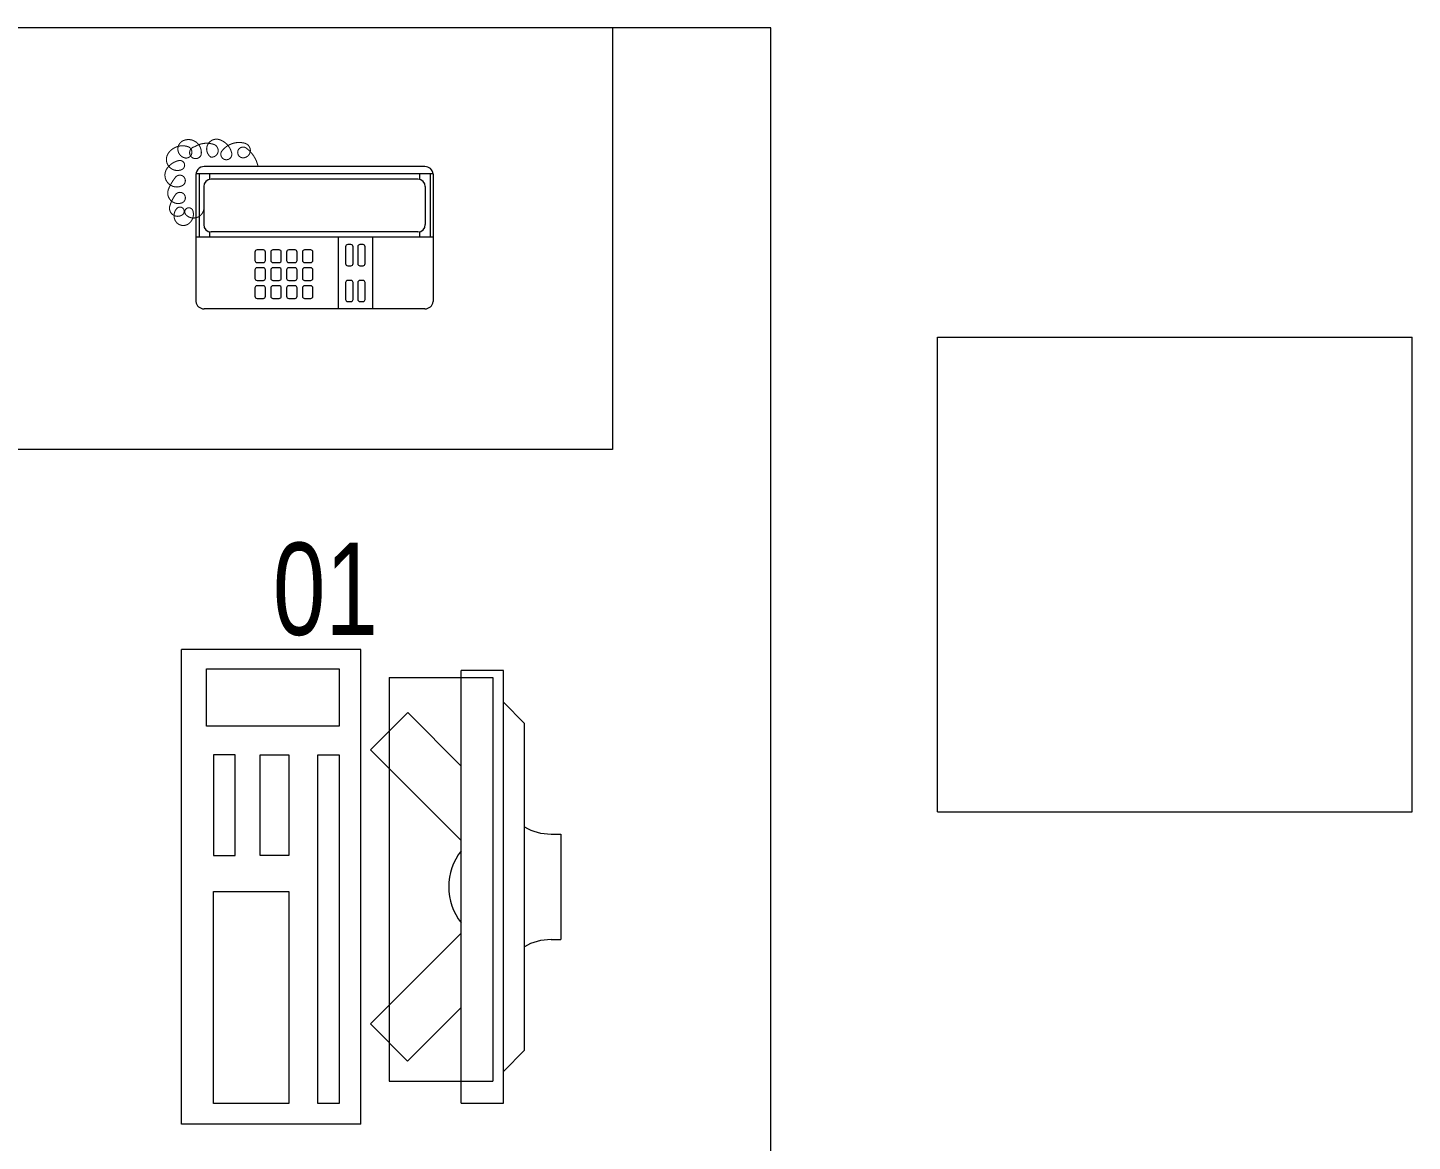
# Model space of a CAD drawing. Extents: x -234346 to 58427, y -132654 to -82394.
# Drawn here: x -139799 to -138486, y -112443 to -111388 of the extents above; entities that cross this region are included whole.
import ezdxf

# ---------------------------------------------------------------- set-up
doc = ezdxf.new("R2010")
doc.units = 0
doc.header["$LTSCALE"] = 8
doc.linetypes.add('HIDDEN', pattern=[9.525, 6.35, -3.175])
doc.layers.get('0').update_dxf_attribs({"color": 9, "lineweight": 5})
doc.layers.add('72_EGR_EQP_TAG', color=9, linetype='Continuous', lineweight=5)
doc.layers.add('LOADING', color=9, linetype='Continuous', lineweight=5)
doc.styles.add('X3G_ENTITY_257CFD', font='swisscl.ttf', dxfattribs={"height": 200})

# ---------------------------------------------------------------- blocks, each defined once
blk = doc.blocks.new('ITCWLS1-P')
at = {"layer": 'LOADING'}
for p, q in [((-0.17, 0.45), (-0.17, 0)), ((-0.17, 0.45), (0, 0.45)), ((0, 0.45), (0, 0)), ((-0.2651, 0.43, 0), (-0.3051, 0.43, 0)), ((-0.3051, 0.43, 0), (-0.3051, 0.02, 0)), ((-0.2651, 0.43, 0), (-0.2651, 0.02, 0)), ((-0.1496, 0.4305), (-0.1291, 0.4305)), ((-0.1291, 0.4305), (-0.1291, 0.4089)), ((-0.197, 0.4094), (-0.295, 0.4094)), ((-0.295, 0.0264), (-0.295, 0.4094)), ((-0.197, 0.0264), (-0.197, 0.4094)), ((-0.3251, 0.38, 0), (-0.3051, 0.4, 0)), ((-0.3251, 0.38, 0), (-0.3251, 0.07, 0)), ((-0.3503, 0.275), (-0.3596, 0.275)), ((-0.3596, 0.175), (-0.3596, 0.275)), ((-0.3503, 0.175), (-0.3596, 0.175)), ((-0.3251, 0.07, 0), (-0.3051, 0.05, 0)), ((-0.197, 0.0264), (-0.295, 0.0264)), ((-0.3051, 0.02, 0), (-0.2651, 0.02, 0)), ((-0.17, 0), (0, 0))]:
    blk.add_line(p, q, dxfattribs=at)
at = {"layer": 'LOADING', "extrusion": (2.48281e-10, 3.18408e-10, -1)}
for p, q in [((-0.2651, 0.3395), (-0.2144, 0.3902)), ((-0.1791, 0.3548), (-0.2144, 0.3902)), ((-0.2651, 0.2688), (-0.1791, 0.3548))]:
    blk.add_line(p, q, dxfattribs=at)
at = {"layer": 'LOADING', "extrusion": (2.48281e-10, -3.18408e-10, -1)}
for p, q in [((-0.2651, 0.1812), (-0.1791, 0.0952)), ((-0.2651, 0.1105), (-0.2144, 0.0598)), ((-0.1791, 0.0952), (-0.2144, 0.0598))]:
    blk.add_line(p, q, dxfattribs=at)
at = {"layer": 'LOADING'}
for points in [[(-0.1291, 0.4089), (-0.1291, 0.1), (-0.1496, 0.1), (-0.1496, 0.4305)], [(-0.1496, 0.1), (-0.1496, 0.1), (-0.1496, 0.1), (-0.1496, 0.1), (-0.1496, 0.1), (-0.1496, 0.1), (-0.1496, 0.1), (-0.1496, 0.1), (-0.1496, 0.1)], [(-0.1496, 0.1), (-0.1496, 0.1), (-0.1496, 0.1), (-0.1496, 0.1), (-0.1496, 0.1), (-0.1496, 0.1), (-0.1496, 0.1), (-0.1496, 0.1), (-0.1496, 0.1), (-0.1496, 0.1), (-0.1496, 0.1), (-0.1496, 0.1), (-0.1496, 0.1), (-0.1496, 0.1), (-0.1496, 0.1), (-0.1496, 0.1), (-0.1496, 0.1), (-0.1496, 0.1)], [(-0.1496, 0.1), (-0.1496, 0.1), (-0.1496, 0.1), (-0.1496, 0.1), (-0.1496, 0.1), (-0.1496, 0.1), (-0.1496, 0.1), (-0.1496, 0.1), (-0.1496, 0.1), (-0.1496, 0.1)], [(-0.1496, 0.1), (-0.1496, 0.1), (-0.1496, 0.1), (-0.1496, 0.1), (-0.1496, 0.1), (-0.1496, 0.1), (-0.1496, 0.1)], [(-0.1496, 0.1), (-0.1496, 0.1), (-0.1496, 0.1), (-0.1496, 0.1), (-0.1496, 0.1), (-0.1496, 0.1), (-0.1496, 0.1), (-0.1496, 0.1), (-0.1496, 0.1), (-0.1496, 0.1)], [(-0.1496, 0.1), (-0.1496, 0.1), (-0.1496, 0.1), (-0.1496, 0.1), (-0.1496, 0.1), (-0.1496, 0.1), (-0.1496, 0.1), (-0.1496, 0.1), (-0.1496, 0.1), (-0.1496, 0.1), (-0.1496, 0.1), (-0.1496, 0.1), (-0.1496, 0.1), (-0.1496, 0.1), (-0.1496, 0.1)], [(-0.1496, 0.1), (-0.1496, 0.1), (-0.1496, 0.1), (-0.1496, 0.1), (-0.1496, 0.1), (-0.1496, 0.1), (-0.1496, 0.1), (-0.1496, 0.1), (-0.1496, 0.1), (-0.1496, 0.1)], [(-0.1496, 0.1), (-0.1496, 0.1), (-0.1496, 0.1), (-0.1496, 0.1), (-0.1496, 0.1), (-0.1496, 0.1), (-0.1496, 0.1), (-0.1496, 0.1), (-0.1496, 0.1), (-0.1496, 0.1)], [(-0.1496, 0.1), (-0.1496, 0.1), (-0.1496, 0.1), (-0.1496, 0.1), (-0.1496, 0.1), (-0.1496, 0.1), (-0.1496, 0.1), (-0.1496, 0.1), (-0.1496, 0.1), (-0.1496, 0.1), (-0.1496, 0.1), (-0.1496, 0.1), (-0.1496, 0.1), (-0.1496, 0.1), (-0.1496, 0.1), (-0.1496, 0.1), (-0.1496, 0.1), (-0.1496, 0.1), (-0.1496, 0.1), (-0.1496, 0.1), (-0.1496, 0.1), (-0.1496, 0.1), (-0.1496, 0.1), (-0.1496, 0.1), (-0.1496, 0.1), (-0.1496, 0.1), (-0.1496, 0.1), (-0.1496, 0.1), (-0.1496, 0.1), (-0.1496, 0.1), (-0.1496, 0.1), (-0.1496, 0.1), (-0.1496, 0.1), (-0.1496, 0.1), (-0.1496, 0.1), (-0.1496, 0.1), (-0.1496, 0.1), (-0.1496, 0.1), (-0.1496, 0.1), (-0.1496, 0.1), (-0.1496, 0.1), (-0.1496, 0.1), (-0.1496, 0.1), (-0.1496, 0.1), (-0.1496, 0.1), (-0.1496, 0.1), (-0.1496, 0.1), (-0.1496, 0.1), (-0.1496, 0.1), (-0.1496, 0.1), (-0.1496, 0.1), (-0.1496, 0.1), (-0.1496, 0.1), (-0.1496, 0.1)], [(-0.1496, 0.1), (-0.1496, 0.1), (-0.1496, 0.1), (-0.1496, 0.1), (-0.1496, 0.1), (-0.1496, 0.1), (-0.1496, 0.1), (-0.1496, 0.1), (-0.1496, 0.1), (-0.1496, 0.1), (-0.1496, 0.1), (-0.1496, 0.1), (-0.1496, 0.1), (-0.1496, 0.1), (-0.1496, 0.1), (-0.1496, 0.1), (-0.1496, 0.1), (-0.1496, 0.1), (-0.1496, 0.1), (-0.1496, 0.1), (-0.1496, 0.1), (-0.1496, 0.1), (-0.1496, 0.1), (-0.1496, 0.1), (-0.1496, 0.1), (-0.1496, 0.1), (-0.1496, 0.1), (-0.1496, 0.1), (-0.1496, 0.1), (-0.1496, 0.1), (-0.1496, 0.1), (-0.1496, 0.1), (-0.1496, 0.1), (-0.1496, 0.1), (-0.1496, 0.1), (-0.1496, 0.1), (-0.1496, 0.1), (-0.1496, 0.1), (-0.1496, 0.1), (-0.1496, 0.1), (-0.1496, 0.1), (-0.1496, 0.1), (-0.1496, 0.1), (-0.1496, 0.1), (-0.1496, 0.1), (-0.1496, 0.1), (-0.1496, 0.1), (-0.1496, 0.1), (-0.1496, 0.1), (-0.1496, 0.1), (-0.1496, 0.1), (-0.1496, 0.1), (-0.1496, 0.1), (-0.1496, 0.1), (-0.1496, 0.1), (-0.1496, 0.1), (-0.1496, 0.1), (-0.1496, 0.1), (-0.1496, 0.1), (-0.1496, 0.1), (-0.1496, 0.1), (-0.1496, 0.1), (-0.1496, 0.1), (-0.1496, 0.1), (-0.1496, 0.1), (-0.1496, 0.1), (-0.1496, 0.1), (-0.1496, 0.1), (-0.1496, 0.1), (-0.1496, 0.1), (-0.1496, 0.1), (-0.1496, 0.1), (-0.1496, 0.1), (-0.1496, 0.1), (-0.1496, 0.1), (-0.1496, 0.1), (-0.1496, 0.1), (-0.1496, 0.1), (-0.1496, 0.1), (-0.1496, 0.1), (-0.1496, 0.1), (-0.1496, 0.1), (-0.1496, 0.1), (-0.1496, 0.1), (-0.1496, 0.1), (-0.1496, 0.1), (-0.1496, 0.1), (-0.1496, 0.1), (-0.1496, 0.1)], [(-0.1496, 0.1), (-0.1496, 0.1), (-0.1496, 0.1), (-0.1496, 0.1), (-0.1496, 0.1), (-0.1496, 0.1), (-0.1496, 0.1), (-0.1496, 0.1), (-0.1496, 0.1), (-0.1496, 0.1), (-0.1496, 0.1), (-0.1496, 0.1)], [(-0.1496, 0.1), (-0.1496, 0.1), (-0.1496, 0.1), (-0.1496, 0.1), (-0.1496, 0.1), (-0.1496, 0.1), (-0.1496, 0.1)], [(-0.1496, 0.1), (-0.1496, 0.1), (-0.1496, 0.1), (-0.1496, 0.1), (-0.1496, 0.1), (-0.1496, 0.1), (-0.1496, 0.1), (-0.1496, 0.1), (-0.1496, 0.1), (-0.1496, 0.1), (-0.1496, 0.1), (-0.1496, 0.1), (-0.1496, 0.1), (-0.1496, 0.1), (-0.1496, 0.1), (-0.1496, 0.1), (-0.1496, 0.1)], [(-0.1496, 0.1), (-0.1496, 0.1), (-0.1496, 0.1), (-0.1496, 0.1), (-0.1496, 0.1), (-0.1496, 0.1), (-0.1496, 0.1), (-0.1496, 0.1), (-0.1496, 0.1), (-0.1496, 0.1), (-0.1496, 0.1), (-0.1496, 0.1), (-0.1496, 0.1), (-0.1496, 0.1), (-0.1496, 0.1), (-0.1496, 0.1), (-0.1496, 0.1), (-0.1496, 0.1), (-0.1496, 0.1), (-0.1496, 0.1), (-0.1496, 0.1), (-0.1496, 0.1), (-0.1496, 0.1), (-0.1496, 0.1), (-0.1496, 0.1), (-0.1496, 0.1), (-0.1496, 0.1), (-0.1496, 0.1), (-0.1496, 0.1), (-0.1496, 0.1), (-0.1496, 0.1), (-0.1496, 0.1), (-0.1496, 0.1), (-0.1496, 0.1), (-0.1496, 0.1), (-0.1496, 0.1), (-0.1496, 0.1), (-0.1496, 0.1), (-0.1496, 0.1), (-0.1496, 0.1), (-0.1496, 0.1), (-0.1496, 0.1), (-0.1496, 0.1), (-0.1496, 0.1), (-0.1496, 0.1), (-0.1496, 0.1), (-0.1496, 0.1), (-0.1496, 0.1), (-0.1496, 0.1), (-0.1496, 0.1), (-0.1496, 0.1), (-0.1496, 0.1), (-0.1496, 0.1), (-0.1496, 0.1), (-0.1496, 0.1), (-0.1496, 0.1), (-0.1496, 0.1), (-0.1496, 0.1), (-0.1496, 0.1), (-0.1496, 0.1), (-0.1496, 0.1), (-0.1496, 0.1), (-0.1496, 0.1), (-0.1496, 0.1), (-0.1496, 0.1), (-0.1496, 0.1), (-0.1496, 0.1), (-0.1496, 0.1), (-0.1496, 0.1), (-0.1496, 0.1), (-0.1496, 0.1), (-0.1496, 0.1), (-0.1496, 0.1), (-0.1496, 0.1), (-0.1496, 0.1), (-0.1496, 0.1), (-0.1496, 0.1), (-0.1496, 0.1), (-0.1496, 0.1), (-0.1496, 0.1), (-0.1496, 0.1), (-0.1496, 0.1), (-0.1496, 0.1), (-0.1496, 0.1), (-0.1496, 0.1), (-0.1496, 0.1), (-0.1496, 0.1), (-0.1496, 0.1), (-0.1496, 0.1), (-0.1496, 0.1), (-0.1496, 0.1), (-0.1496, 0.1), (-0.1496, 0.1), (-0.1496, 0.1), (-0.1496, 0.1), (-0.1496, 0.1), (-0.1496, 0.1), (-0.1496, 0.1), (-0.1496, 0.1), (-0.1496, 0.1), (-0.1496, 0.1), (-0.1496, 0.1), (-0.1496, 0.1), (-0.1496, 0.1), (-0.1496, 0.1), (-0.1496, 0.1), (-0.1496, 0.1), (-0.1496, 0.1), (-0.1496, 0.1), (-0.1496, 0.1), (-0.1496, 0.1)], [(-0.1496, 0.1), (-0.1496, 0.1), (-0.1496, 0.1), (-0.1496, 0.1), (-0.1496, 0.1), (-0.1496, 0.1), (-0.1496, 0.1), (-0.1496, 0.1)]]:
    blk.add_lwpolyline(points, dxfattribs=at)
for points in [[(-0.1019, 0.4305), (-0.0304, 0.4305), (-0.0304, 0.2294), (-0.1019, 0.2294)], [(-0.1019, 0.1954), (-0.0747, 0.1954), (-0.0747, 0.1), (-0.1019, 0.1)], [(-0.0304, 0.1954), (-0.0508, 0.1954), (-0.0508, 0.1), (-0.0304, 0.1)], [(-0.1496, 0.1), (-0.1496, 0.1), (-0.1496, 0.1), (-0.1496, 0.1), (-0.1496, 0.1), (-0.1496, 0.1), (-0.1496, 0.1), (-0.1496, 0.1), (-0.1496, 0.1), (-0.1496, 0.1), (-0.1496, 0.1), (-0.1496, 0.1), (-0.1496, 0.1), (-0.1496, 0.1), (-0.1496, 0.1), (-0.1496, 0.1), (-0.1496, 0.1), (-0.1496, 0.1), (-0.1496, 0.1), (-0.1496, 0.1), (-0.1496, 0.1), (-0.1496, 0.1), (-0.1496, 0.1), (-0.1496, 0.1), (-0.1496, 0.1), (-0.1496, 0.1), (-0.1496, 0.1), (-0.1496, 0.1), (-0.1496, 0.1), (-0.1496, 0.1), (-0.1496, 0.1), (-0.1496, 0.1), (-0.1496, 0.1), (-0.1496, 0.1), (-0.1496, 0.1), (-0.1496, 0.1), (-0.1496, 0.1), (-0.1496, 0.1), (-0.1496, 0.1), (-0.1496, 0.1), (-0.1496, 0.1), (-0.1496, 0.1), (-0.1496, 0.1), (-0.1496, 0.1), (-0.1496, 0.1), (-0.1496, 0.1), (-0.1496, 0.1), (-0.1496, 0.1), (-0.1496, 0.1), (-0.1496, 0.1), (-0.1496, 0.1), (-0.1496, 0.1), (-0.1496, 0.1), (-0.1496, 0.1), (-0.1496, 0.1), (-0.1496, 0.1), (-0.1496, 0.1), (-0.1496, 0.1), (-0.1496, 0.1), (-0.1496, 0.1), (-0.1496, 0.1), (-0.1496, 0.1), (-0.1496, 0.1), (-0.1496, 0.1), (-0.1496, 0.1), (-0.1496, 0.1), (-0.1496, 0.1), (-0.1496, 0.1), (-0.1496, 0.1), (-0.1496, 0.1), (-0.1496, 0.1), (-0.1496, 0.1), (-0.1496, 0.1), (-0.1496, 0.1), (-0.1496, 0.1), (-0.1496, 0.1), (-0.1496, 0.1), (-0.1496, 0.1), (-0.1496, 0.1), (-0.1496, 0.1), (-0.1496, 0.1), (-0.1496, 0.1), (-0.1496, 0.1), (-0.1496, 0.1), (-0.1496, 0.1), (-0.1496, 0.1), (-0.1496, 0.1), (-0.1496, 0.1), (-0.1496, 0.1), (-0.1496, 0.1), (-0.1496, 0.1), (-0.1496, 0.1), (-0.1496, 0.1), (-0.1496, 0.1), (-0.1496, 0.1), (-0.1496, 0.1), (-0.1496, 0.1), (-0.1496, 0.1), (-0.1496, 0.1), (-0.1496, 0.1), (-0.1496, 0.1), (-0.1496, 0.1), (-0.1496, 0.1), (-0.1496, 0.1), (-0.1496, 0.1), (-0.1496, 0.1), (-0.1496, 0.1), (-0.1496, 0.1), (-0.1496, 0.1), (-0.1496, 0.1), (-0.1496, 0.1), (-0.1496, 0.1), (-0.1496, 0.1), (-0.1496, 0.1), (-0.1496, 0.1), (-0.1496, 0.1), (-0.1496, 0.1), (-0.1496, 0.1), (-0.1496, 0.1), (-0.1496, 0.1), (-0.1496, 0.1), (-0.1496, 0.1), (-0.1496, 0.1), (-0.1496, 0.1), (-0.1496, 0.1), (-0.1496, 0.1), (-0.1496, 0.1), (-0.1496, 0.1), (-0.1496, 0.1), (-0.1496, 0.1), (-0.1496, 0.1), (-0.1496, 0.1), (-0.1496, 0.1), (-0.1496, 0.1), (-0.1496, 0.1), (-0.1496, 0.1), (-0.1496, 0.1), (-0.1496, 0.1), (-0.1496, 0.1), (-0.1496, 0.1), (-0.1496, 0.1), (-0.1496, 0.1), (-0.1496, 0.1), (-0.1496, 0.1), (-0.1496, 0.1), (-0.1496, 0.1), (-0.1496, 0.1), (-0.1496, 0.1), (-0.1496, 0.1), (-0.1496, 0.1), (-0.1496, 0.1), (-0.1496, 0.1), (-0.1496, 0.1), (-0.1496, 0.1), (-0.1496, 0.1), (-0.1496, 0.1), (-0.1496, 0.1), (-0.1496, 0.1), (-0.1496, 0.1), (-0.1496, 0.1), (-0.1496, 0.1), (-0.1496, 0.1), (-0.1496, 0.1), (-0.1496, 0.1), (-0.1496, 0.1), (-0.1496, 0.1), (-0.1496, 0.1), (-0.1496, 0.1), (-0.1496, 0.1), (-0.1496, 0.1), (-0.1496, 0.1), (-0.1496, 0.1), (-0.1496, 0.1), (-0.1496, 0.1), (-0.1496, 0.1), (-0.1496, 0.1), (-0.1496, 0.1), (-0.1496, 0.1), (-0.1496, 0.1), (-0.1496, 0.1), (-0.1496, 0.1), (-0.1496, 0.1), (-0.1496, 0.1), (-0.1496, 0.1), (-0.1496, 0.1), (-0.1496, 0.1), (-0.1496, 0.1), (-0.1496, 0.1), (-0.1496, 0.1), (-0.1496, 0.1), (-0.1496, 0.1), (-0.1496, 0.1), (-0.1496, 0.1), (-0.1496, 0.1), (-0.1496, 0.1), (-0.1496, 0.1), (-0.1496, 0.1), (-0.1496, 0.1), (-0.1496, 0.1), (-0.1496, 0.1), (-0.1496, 0.1), (-0.1496, 0.1), (-0.1496, 0.1), (-0.1496, 0.1), (-0.1496, 0.1), (-0.1496, 0.1), (-0.1496, 0.1), (-0.1496, 0.1), (-0.1496, 0.1), (-0.1496, 0.1), (-0.1496, 0.1), (-0.1496, 0.1), (-0.1496, 0.1), (-0.1496, 0.1), (-0.1496, 0.1), (-0.1496, 0.1), (-0.1496, 0.1), (-0.1496, 0.1), (-0.1496, 0.1), (-0.1496, 0.1), (-0.1496, 0.1), (-0.1496, 0.1), (-0.1496, 0.1), (-0.1496, 0.1), (-0.1496, 0.1), (-0.1496, 0.1), (-0.1496, 0.1), (-0.1496, 0.1), (-0.1496, 0.1), (-0.1496, 0.1), (-0.1496, 0.1), (-0.1496, 0.1), (-0.1496, 0.1), (-0.1496, 0.1), (-0.1496, 0.1), (-0.1496, 0.1), (-0.1496, 0.1), (-0.1496, 0.1), (-0.1496, 0.1), (-0.1496, 0.1), (-0.1496, 0.1), (-0.1496, 0.1), (-0.1496, 0.1), (-0.1496, 0.1), (-0.1496, 0.1), (-0.1496, 0.1), (-0.1496, 0.1), (-0.1496, 0.1), (-0.1496, 0.1), (-0.1496, 0.1), (-0.1496, 0.1), (-0.1496, 0.1), (-0.1496, 0.1), (-0.1496, 0.1), (-0.1496, 0.1), (-0.1496, 0.1), (-0.1496, 0.1), (-0.1496, 0.1), (-0.1496, 0.1), (-0.1496, 0.1), (-0.1496, 0.1), (-0.1496, 0.1), (-0.1496, 0.1), (-0.1496, 0.1), (-0.1496, 0.1), (-0.1496, 0.1), (-0.1496, 0.1), (-0.1496, 0.1), (-0.1496, 0.1), (-0.1496, 0.1), (-0.1496, 0.1), (-0.1496, 0.1), (-0.1496, 0.1), (-0.1496, 0.1), (-0.1496, 0.1), (-0.1496, 0.1), (-0.1496, 0.1)], [(-0.1496, 0.1), (-0.1496, 0.1), (-0.1496, 0.1), (-0.1496, 0.1), (-0.1496, 0.1), (-0.1496, 0.1), (-0.1496, 0.1), (-0.1496, 0.1), (-0.1496, 0.1), (-0.1496, 0.1), (-0.1496, 0.1), (-0.1496, 0.1), (-0.1496, 0.1), (-0.1496, 0.1), (-0.1496, 0.1), (-0.1496, 0.1), (-0.1496, 0.1), (-0.1496, 0.1), (-0.1496, 0.1), (-0.1496, 0.1), (-0.1496, 0.1), (-0.1496, 0.1), (-0.1496, 0.1), (-0.1496, 0.1), (-0.1496, 0.1), (-0.1496, 0.1), (-0.1496, 0.1), (-0.1496, 0.1), (-0.1496, 0.1), (-0.1496, 0.1), (-0.1496, 0.1), (-0.1496, 0.1), (-0.1496, 0.1), (-0.1496, 0.1), (-0.1496, 0.1), (-0.1496, 0.1), (-0.1496, 0.1), (-0.1496, 0.1), (-0.1496, 0.1), (-0.1496, 0.1), (-0.1496, 0.1), (-0.1496, 0.1), (-0.1496, 0.1), (-0.1496, 0.1), (-0.1496, 0.1), (-0.1496, 0.1), (-0.1496, 0.1), (-0.1496, 0.1), (-0.1496, 0.1), (-0.1496, 0.1), (-0.1496, 0.1), (-0.1496, 0.1), (-0.1496, 0.1), (-0.1496, 0.1), (-0.1496, 0.1), (-0.1496, 0.1), (-0.1496, 0.1), (-0.1496, 0.1), (-0.1496, 0.1), (-0.1496, 0.1), (-0.1496, 0.1), (-0.1496, 0.1), (-0.1496, 0.1), (-0.1496, 0.1), (-0.1496, 0.1), (-0.1496, 0.1), (-0.1496, 0.1), (-0.1496, 0.1), (-0.1496, 0.1), (-0.1496, 0.1), (-0.1496, 0.1), (-0.1496, 0.1), (-0.1496, 0.1), (-0.1496, 0.1), (-0.1496, 0.1), (-0.1496, 0.1), (-0.1496, 0.1), (-0.1496, 0.1), (-0.1496, 0.1), (-0.1496, 0.1), (-0.1496, 0.1), (-0.1496, 0.1), (-0.1496, 0.1), (-0.1496, 0.1), (-0.1496, 0.1), (-0.1496, 0.1), (-0.1496, 0.1), (-0.1496, 0.1), (-0.1496, 0.1), (-0.1496, 0.1), (-0.1496, 0.1), (-0.1496, 0.1), (-0.1496, 0.1), (-0.1496, 0.1), (-0.1496, 0.1), (-0.1496, 0.1), (-0.1496, 0.1), (-0.1496, 0.1), (-0.1496, 0.1), (-0.1496, 0.1), (-0.1496, 0.1), (-0.1496, 0.1), (-0.1496, 0.1), (-0.1496, 0.1), (-0.1496, 0.1), (-0.1496, 0.1), (-0.1496, 0.1), (-0.1496, 0.1), (-0.1496, 0.1), (-0.1496, 0.1), (-0.1496, 0.1), (-0.1496, 0.1), (-0.1496, 0.1), (-0.1496, 0.1), (-0.1496, 0.1), (-0.1496, 0.1), (-0.1496, 0.1), (-0.1496, 0.1), (-0.1496, 0.1), (-0.1496, 0.1), (-0.1496, 0.1), (-0.1496, 0.1), (-0.1496, 0.1), (-0.1496, 0.1), (-0.1496, 0.1), (-0.1496, 0.1), (-0.1496, 0.1), (-0.1496, 0.1), (-0.1496, 0.1), (-0.1496, 0.1), (-0.1496, 0.1), (-0.1496, 0.1), (-0.1496, 0.1), (-0.1496, 0.1), (-0.1496, 0.1), (-0.1496, 0.1), (-0.1496, 0.1), (-0.1496, 0.1), (-0.1496, 0.1), (-0.1496, 0.1), (-0.1496, 0.1), (-0.1496, 0.1), (-0.1496, 0.1), (-0.1496, 0.1), (-0.1496, 0.1), (-0.1496, 0.1), (-0.1496, 0.1), (-0.1496, 0.1), (-0.1496, 0.1), (-0.1496, 0.1), (-0.1496, 0.1), (-0.1496, 0.1), (-0.1496, 0.1), (-0.1496, 0.1), (-0.1496, 0.1), (-0.1496, 0.1), (-0.1496, 0.1), (-0.1496, 0.1), (-0.1496, 0.1), (-0.1496, 0.1), (-0.1496, 0.1), (-0.1496, 0.1), (-0.1496, 0.1), (-0.1496, 0.1), (-0.1496, 0.1), (-0.1496, 0.1), (-0.1496, 0.1), (-0.1496, 0.1), (-0.1496, 0.1), (-0.1496, 0.1), (-0.1496, 0.1), (-0.1496, 0.1), (-0.1496, 0.1), (-0.1496, 0.1), (-0.1496, 0.1), (-0.1496, 0.1), (-0.1496, 0.1), (-0.1496, 0.1), (-0.1496, 0.1), (-0.1496, 0.1), (-0.1496, 0.1), (-0.1496, 0.1), (-0.1496, 0.1), (-0.1496, 0.1), (-0.1496, 0.1), (-0.1496, 0.1), (-0.1496, 0.1), (-0.1496, 0.1), (-0.1496, 0.1), (-0.1496, 0.1), (-0.1496, 0.1), (-0.1496, 0.1), (-0.1496, 0.1), (-0.1496, 0.1), (-0.1496, 0.1), (-0.1496, 0.1), (-0.1496, 0.1), (-0.1496, 0.1), (-0.1496, 0.1), (-0.1496, 0.1), (-0.1496, 0.1), (-0.1496, 0.1), (-0.1496, 0.1), (-0.1496, 0.1), (-0.1496, 0.1), (-0.1496, 0.1), (-0.1496, 0.1), (-0.1496, 0.1), (-0.1496, 0.1), (-0.1496, 0.1), (-0.1496, 0.1), (-0.1496, 0.1), (-0.1496, 0.1), (-0.1496, 0.1)], [(-0.1496, 0.1), (-0.1496, 0.1), (-0.1496, 0.1), (-0.1496, 0.1), (-0.1496, 0.1), (-0.1496, 0.1), (-0.1496, 0.1), (-0.1496, 0.1), (-0.1496, 0.1), (-0.1496, 0.1), (-0.1496, 0.1), (-0.1496, 0.1), (-0.1496, 0.1), (-0.1496, 0.1), (-0.1496, 0.1), (-0.1496, 0.1), (-0.1496, 0.1), (-0.1496, 0.1), (-0.1496, 0.1), (-0.1496, 0.1), (-0.1496, 0.1), (-0.1496, 0.1), (-0.1496, 0.1), (-0.1496, 0.1), (-0.1496, 0.1), (-0.1496, 0.1), (-0.1496, 0.1), (-0.1496, 0.1), (-0.1496, 0.1), (-0.1496, 0.1), (-0.1496, 0.1), (-0.1496, 0.1), (-0.1496, 0.1), (-0.1496, 0.1), (-0.1496, 0.1), (-0.1496, 0.1), (-0.1496, 0.1), (-0.1496, 0.1), (-0.1496, 0.1), (-0.1496, 0.1), (-0.1496, 0.1), (-0.1496, 0.1), (-0.1496, 0.1), (-0.1496, 0.1), (-0.1496, 0.1), (-0.1496, 0.1), (-0.1496, 0.1), (-0.1496, 0.1), (-0.1496, 0.1), (-0.1496, 0.1), (-0.1496, 0.1), (-0.1496, 0.1), (-0.1496, 0.1), (-0.1496, 0.1), (-0.1496, 0.1), (-0.1496, 0.1), (-0.1496, 0.1), (-0.1496, 0.1), (-0.1496, 0.1), (-0.1496, 0.1), (-0.1496, 0.1), (-0.1496, 0.1), (-0.1496, 0.1), (-0.1496, 0.1), (-0.1496, 0.1), (-0.1496, 0.1), (-0.1496, 0.1), (-0.1496, 0.1), (-0.1496, 0.1), (-0.1496, 0.1), (-0.1496, 0.1), (-0.1496, 0.1), (-0.1496, 0.1), (-0.1496, 0.1), (-0.1496, 0.1), (-0.1496, 0.1), (-0.1496, 0.1), (-0.1496, 0.1), (-0.1496, 0.1), (-0.1496, 0.1), (-0.1496, 0.1), (-0.1496, 0.1), (-0.1496, 0.1), (-0.1496, 0.1), (-0.1496, 0.1), (-0.1496, 0.1), (-0.1496, 0.1), (-0.1496, 0.1), (-0.1496, 0.1), (-0.1496, 0.1), (-0.1496, 0.1), (-0.1496, 0.1), (-0.1496, 0.1), (-0.1496, 0.1), (-0.1496, 0.1), (-0.1496, 0.1), (-0.1496, 0.1), (-0.1496, 0.1), (-0.1496, 0.1), (-0.1496, 0.1), (-0.1496, 0.1), (-0.1496, 0.1), (-0.1496, 0.1), (-0.1496, 0.1), (-0.1496, 0.1), (-0.1496, 0.1), (-0.1496, 0.1), (-0.1496, 0.1), (-0.1496, 0.1), (-0.1496, 0.1), (-0.1496, 0.1), (-0.1496, 0.1), (-0.1496, 0.1), (-0.1496, 0.1), (-0.1496, 0.1), (-0.1496, 0.1), (-0.1496, 0.1), (-0.1496, 0.1), (-0.1496, 0.1), (-0.1496, 0.1), (-0.1496, 0.1), (-0.1496, 0.1), (-0.1496, 0.1), (-0.1496, 0.1), (-0.1496, 0.1), (-0.1496, 0.1), (-0.1496, 0.1), (-0.1496, 0.1), (-0.1496, 0.1), (-0.1496, 0.1), (-0.1496, 0.1), (-0.1496, 0.1), (-0.1496, 0.1), (-0.1496, 0.1), (-0.1496, 0.1), (-0.1496, 0.1), (-0.1496, 0.1), (-0.1496, 0.1), (-0.1496, 0.1), (-0.1496, 0.1), (-0.1496, 0.1), (-0.1496, 0.1), (-0.1496, 0.1), (-0.1496, 0.1), (-0.1496, 0.1), (-0.1496, 0.1), (-0.1496, 0.1), (-0.1496, 0.1), (-0.1496, 0.1), (-0.1496, 0.1), (-0.1496, 0.1), (-0.1496, 0.1), (-0.1496, 0.1), (-0.1496, 0.1), (-0.1496, 0.1), (-0.1496, 0.1), (-0.1496, 0.1), (-0.1496, 0.1), (-0.1496, 0.1), (-0.1496, 0.1), (-0.1496, 0.1), (-0.1496, 0.1), (-0.1496, 0.1), (-0.1496, 0.1), (-0.1496, 0.1), (-0.1496, 0.1), (-0.1496, 0.1), (-0.1496, 0.1), (-0.1496, 0.1), (-0.1496, 0.1), (-0.1496, 0.1), (-0.1496, 0.1), (-0.1496, 0.1), (-0.1496, 0.1), (-0.1496, 0.1), (-0.1496, 0.1), (-0.1496, 0.1), (-0.1496, 0.1), (-0.1496, 0.1), (-0.1496, 0.1), (-0.1496, 0.1), (-0.1496, 0.1), (-0.1496, 0.1), (-0.1496, 0.1), (-0.1496, 0.1), (-0.1496, 0.1), (-0.1496, 0.1), (-0.1496, 0.1), (-0.1496, 0.1), (-0.1496, 0.1), (-0.1496, 0.1), (-0.1496, 0.1), (-0.1496, 0.1), (-0.1496, 0.1), (-0.1496, 0.1), (-0.1496, 0.1), (-0.1496, 0.1), (-0.1496, 0.1), (-0.1496, 0.1), (-0.1496, 0.1), (-0.1496, 0.1), (-0.1496, 0.1), (-0.1496, 0.1), (-0.1496, 0.1), (-0.1496, 0.1), (-0.1496, 0.1), (-0.1496, 0.1), (-0.1496, 0.1), (-0.1496, 0.1), (-0.1496, 0.1), (-0.1496, 0.1), (-0.1496, 0.1), (-0.1496, 0.1), (-0.1496, 0.1), (-0.1496, 0.1), (-0.1496, 0.1), (-0.1496, 0.1), (-0.1496, 0.1), (-0.1496, 0.1)], [(-0.1496, 0.0727), (-0.0236, 0.0727), (-0.0236, 0.0182), (-0.1496, 0.0182)]]:
    blk.add_lwpolyline(points, close=True, dxfattribs=at)
for centre, radius, start, end in [((-0.3503, 0.325), 0.05, 270, 300.3093), ((-0.3089, 0.225), 0.0556, 321.9431, 38.0569), ((-0.3503, 0.125), 0.05, 59.6907, 90)]:
    blk.add_arc(centre, radius, start, end, dxfattribs=at)
blk = doc.blocks.new('DM20079-P')
for p, q in [((-0.0616, 0.225), (0.0594, 0.225)), ((-0.0616, 0.225), (-0.0616, 0)), ((-0.0016, 0.225), (-0.0016, 0)), ((-0.0686, 0.217), (-0.0686, 0.008)), ((-0.0616, 0.222), (-0.0016, 0.222)), ((-0.0616, 0.212), (-0.0565, 0.212)), ((-0.0566, 0.2105), (-0.0566, 0.0145)), ((-0.0496, 0.2175), (-0.0136, 0.2175)), ((-0.0068, 0.212), (-0.0016, 0.212)), ((-0.0066, 0.2105), (-0.0066, 0.0145)), ((0.0664, 0.217), (0.0664, 0.008)), ((-0.0016, 0.1675), (0.0664, 0.1675)), ((-0.0016, 0.135), (0.0664, 0.135)), ((-0.0616, 0.013), (-0.0565, 0.013)), ((-0.0616, 0.003), (-0.0016, 0.003)), ((-0.0594, 0), (0.0594, 0)), ((-0.0496, 0.0075), (-0.0136, 0.0075)), ((-0.0068, 0.013), (-0.0016, 0.013))]:
    blk.add_line(p, q)
for points in [[(0.0074, 0.1605, 0.414214), (0.0054, 0.1585), (0.0054, 0.1555, 0.414214), (0.0074, 0.1535), (0.0234, 0.1535, 0.414214), (0.0254, 0.1555), (0.0254, 0.1585, 0.414214), (0.0234, 0.1605)], [(0.0574, 0.1535, 0.414214), (0.0594, 0.1555), (0.0594, 0.1585, 0.414214), (0.0574, 0.1605), (0.0414, 0.1605, 0.414214), (0.0394, 0.1585), (0.0394, 0.1555, 0.414214), (0.0414, 0.1535)], [(0.0234, 0.142, 0.414214), (0.0254, 0.144), (0.0254, 0.147, 0.414214), (0.0234, 0.149), (0.0074, 0.149, 0.414214), (0.0054, 0.147), (0.0054, 0.144, 0.414214), (0.0074, 0.142)], [(0.0574, 0.142, 0.414214), (0.0594, 0.144), (0.0594, 0.147, 0.414214), (0.0574, 0.149), (0.0414, 0.149, 0.414214), (0.0394, 0.147), (0.0394, 0.144, 0.414214), (0.0414, 0.142)], [(0.0104, 0.103, 0.414214), (0.0124, 0.101), (0.0204, 0.101, 0.414214), (0.0224, 0.103), (0.0224, 0.109, 0.414214), (0.0204, 0.111), (0.0124, 0.111, 0.414214), (0.0104, 0.109)], [(0.0274, 0.103, 0.414214), (0.0294, 0.101), (0.0374, 0.101, 0.414214), (0.0394, 0.103), (0.0394, 0.109, 0.414214), (0.0374, 0.111), (0.0294, 0.111, 0.414214), (0.0274, 0.109)], [(0.0444, 0.103, 0.414214), (0.0464, 0.101), (0.0544, 0.101, 0.414214), (0.0564, 0.103), (0.0564, 0.109, 0.414214), (0.0544, 0.111), (0.0464, 0.111, 0.414214), (0.0444, 0.109)], [(0.0104, 0.088, 0.414214), (0.0124, 0.086), (0.0204, 0.086, 0.414214), (0.0224, 0.088), (0.0224, 0.094, 0.414214), (0.0204, 0.096), (0.0124, 0.096, 0.414214), (0.0104, 0.094)], [(0.0274, 0.088, 0.414214), (0.0294, 0.086), (0.0374, 0.086, 0.414214), (0.0394, 0.088), (0.0394, 0.094, 0.414214), (0.0374, 0.096), (0.0294, 0.096, 0.414214), (0.0274, 0.094)], [(0.0444, 0.088, 0.414214), (0.0464, 0.086), (0.0544, 0.086, 0.414214), (0.0564, 0.088), (0.0564, 0.094, 0.414214), (0.0544, 0.096), (0.0464, 0.096, 0.414214), (0.0444, 0.094)], [(0.0104, 0.073, 0.414214), (0.0124, 0.071), (0.0204, 0.071, 0.414214), (0.0224, 0.073), (0.0224, 0.079, 0.414214), (0.0204, 0.081), (0.0124, 0.081, 0.414214), (0.0104, 0.079)], [(0.0274, 0.073, 0.414214), (0.0294, 0.071), (0.0374, 0.071, 0.414214), (0.0394, 0.073), (0.0394, 0.079, 0.414214), (0.0374, 0.081), (0.0294, 0.081, 0.414214), (0.0274, 0.079)], [(0.0444, 0.073, 0.414214), (0.0464, 0.071), (0.0544, 0.071, 0.414214), (0.0564, 0.073), (0.0564, 0.079, 0.414214), (0.0544, 0.081), (0.0464, 0.081, 0.414214), (0.0444, 0.079)], [(0.0104, 0.058, 0.414214), (0.0124, 0.056), (0.0204, 0.056, 0.414214), (0.0224, 0.058), (0.0224, 0.064, 0.414214), (0.0204, 0.066), (0.0124, 0.066, 0.414214), (0.0104, 0.064)], [(0.0274, 0.058, 0.414214), (0.0294, 0.056), (0.0374, 0.056, 0.414214), (0.0394, 0.058), (0.0394, 0.064, 0.414214), (0.0374, 0.066), (0.0294, 0.066, 0.414214), (0.0274, 0.064)], [(0.0444, 0.058, 0.414214), (0.0464, 0.056), (0.0544, 0.056, 0.414214), (0.0564, 0.058), (0.0564, 0.064, 0.414214), (0.0544, 0.066), (0.0464, 0.066, 0.414214), (0.0444, 0.064)]]:
    blk.add_lwpolyline(points, format="xyb", close=True)
at = {"const_width": 0.001}
blk.add_lwpolyline([(-0.0686, 0.059, 0.184574), (-0.0861, 0.0478, 1.44364), (-0.0769, 0.0452, 0.837915), (-0.0907, 0.0465, 0.30536), (-0.0835, 0.0248, 1.584726), (-0.0815, 0.034, 0.253153), (-0.094, 0.0228, 0.874198), (-0.0776, 0.0142, 0.915253), (-0.0897, 0.0168, 0.223821), (-0.0874, -0.0011, 1.703343), (-0.0796, 0.005, 0.588962), (-0.0934, -0.0114, 0.717795), (-0.0769, -0.0108, 0.983104), (-0.0875, -0.0075, 0.326362), (-0.0815, -0.0259, 0.758716), (-0.0657, -0.0134, 0.906186), (-0.0743, -0.016, 0.189488), (-0.067, -0.0272, 0.7948), (-0.0506, -0.0127, 1.223996), (-0.0585, -0.0193, 0.072149), (-0.0473, -0.0259, 0.645886), (-0.0341, -0.0134, 1.366917), (-0.042, -0.0193, 0.078415), (-0.0315, -0.0246, 0.723006), (-0.0229, -0.0127, 1.105484), (-0.0289, -0.018, 0.327892), (-0.017, -0.0193, 0.446638), (-0.0144, -0.0068, 0.327263), (-0.0269, -0.0029, 1.240441), (-0.0229, -0.0094, 0.611307), (-0.0278, 0.0075)], format="xyb", dxfattribs=at)
for centre, radius, start, end in [((-0.0605, 0.217), 0.00813, 97.9633, 179.6649), ((0.0582, 0.217), 0.00813, 0.3351, 82.0367), ((-0.0496, 0.2105), 0.007, 90, 180), ((-0.0136, 0.2105), 0.007, 0, 90), ((-0.0496, 0.0145), 0.007, 180, 270), ((-0.0136, 0.0145), 0.007, 270, 0), ((-0.0605, 0.008), 0.00813, 180.3351, 277.9633), ((0.0582, 0.008), 0.00813, 277.9633, 359.6649)]:
    blk.add_arc(centre, radius, start, end)
blk = doc.blocks.new('GF21043-P')
for p, q in [((0.8, 0.75), (-0.8, 0.75)), ((-0.8, 0.75), (-0.8, 0))]:
    blk.add_line(p, q)
at = {"linetype": 'HIDDEN'}
for p, q in [((-0.8, 0.6), (-0.4, 0.6)), ((-0.4, 0.6), (-0.4, 0))]:
    blk.add_line(p, q, dxfattribs=at)
blk = doc.blocks.new('GF21058A-P')
for p, q in [((-0.225, 0.45), (0.225, 0.45)), ((-0.225, 0), (-0.225, 0.45)), ((0.225, 0), (0.225, 0.45)), ((-0.225, 0), (0.225, 0))]:
    blk.add_line(p, q)
blk = doc.blocks.new('GF1')
at = {"layer": 'LOADING', "color": 9, "extrusion": (1.19929e-18, -8.17187e-07, 1), "xscale": 1000.000000000002, "yscale": 1000.000000000002, "zscale": 1000.000000000002, "rotation": 270}
blk.add_blockref('GF21043-P', (-139844.4, -112187.6, 0.1), dxfattribs=at)
at = {"layer": 'LOADING', "color": 9, "extrusion": (9.34116e-11, 8.17187e-07, -1), "xscale": -1000.000000000002, "yscale": 1000.000000000002, "zscale": 1000.000000000002, "rotation": 89.99999999840024}
blk.add_blockref('DM20079-P', (139639.4, -111587.9, -0.1), dxfattribs=at)
at = {"layer": 'LOADING', "color": 9, "extrusion": (7.77437e-06, 8.59117e-06, -1), "xscale": -1000.000000000004, "yscale": 1000.000000000004, "zscale": 999.9999999999981, "rotation": 359.9999999987463}
blk.add_blockref('GF21058A-P', (138711.3, -112131.2, -2.1), dxfattribs=at)
at = {"layer": 'LOADING', "color": 9, "extrusion": (2.20203e-06, -2.34751e-05, 1), "xscale": 1000.000000000001, "yscale": 1000.000000000001, "zscale": 1000.000000000001, "rotation": 179.9985892363079}
blk.add_blockref('ITCWLS1-P', (-139653, -111977.2, 2.3), dxfattribs=at)
at = {"layer": '72_EGR_EQP_TAG', "color": 9, "insert": (-139516.5, -111875.9, 0), "char_height": 87.47, "attachment_point": 2, "style": 'X3G_ENTITY_257CFD'}
blk.add_mtext('01', dxfattribs=at)

msp = doc.modelspace()

# ---------------------------------------------------------------- block references
at = {"layer": '72_EGR_EQP_TAG'}
msp.add_blockref('GF1', (0, 0), dxfattribs=at)

doc.saveas('drawing.dxf')
